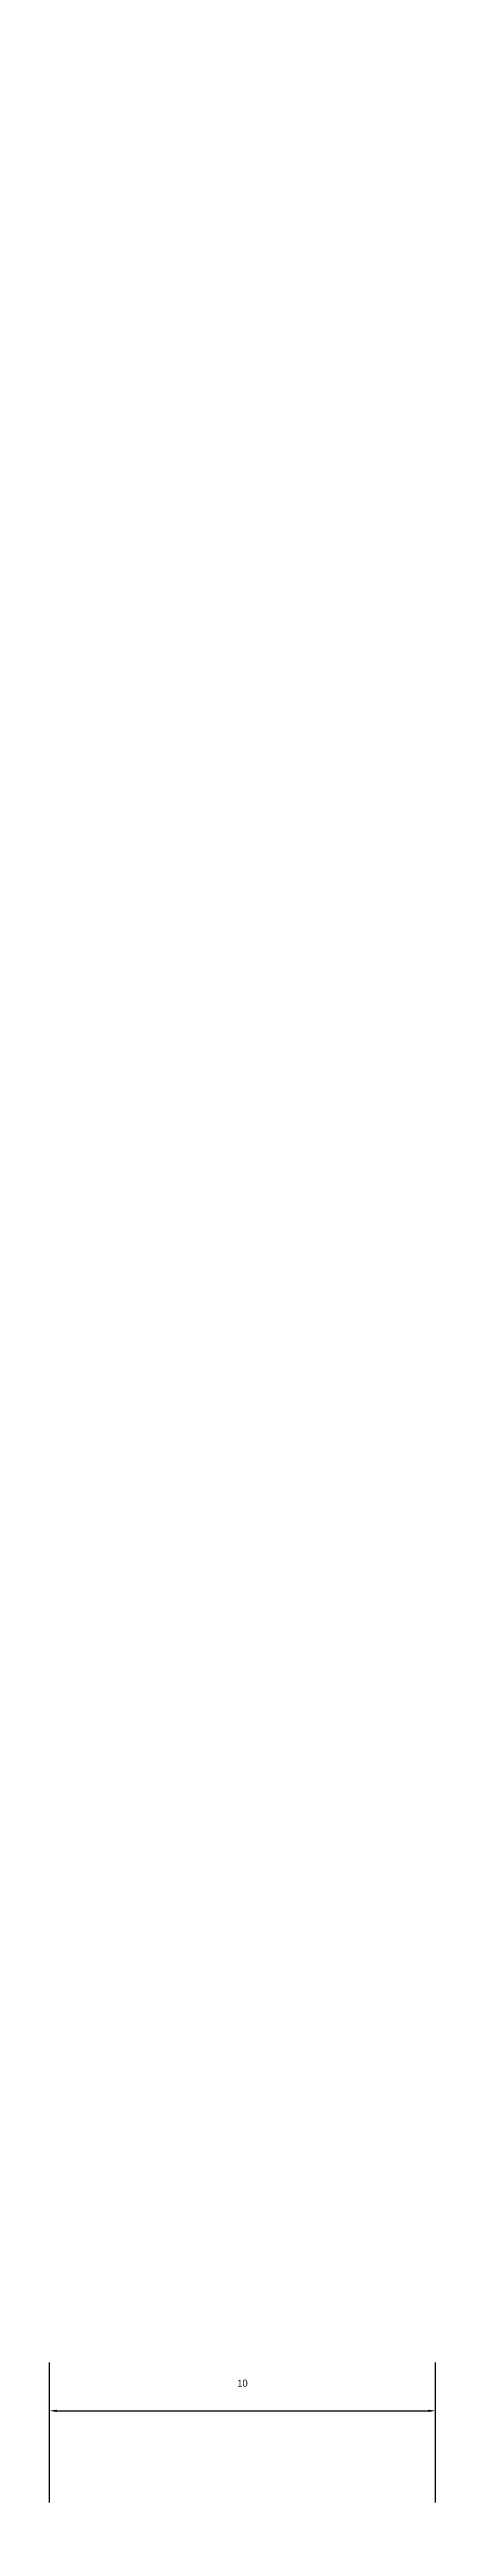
# Model space of a CAD drawing. Extents: x 0 to 10, y 0 to 64.2.
import ezdxf

# ---------------------------------------------------------------- set-up
doc = ezdxf.new("R2010")
doc.units = 0
doc.layers.add('VIPRS_G13', color=7, linetype='Continuous')
doc.dimstyles.get("Standard").update_dxf_attribs({"dimtxt": 0.18, "dimasz": 0.18, "dimexe": 1.25, "dimexo": 0.625, "dimtad": 1, "dimdsep": 46, "dimtxsty": 'Standard', "dimcen": 0.09, "dimadec": 0, "dimazin": 0, "dimtfac": 1, "dimtofl": 0, "dimtmove": 0, "dimatfit": 3, "dimfxl": 1, "dimarcsym": 0})

msp = doc.modelspace()

# ---------------------------------------------------------------- dimensions: what is measured, and where the dimension line sits
at = {"layer": 'VIPRS_G13'}
msp.add_linear_dim(base=(10, 3), p1=(0, 0), p2=(10, 0), dimstyle='Standard', override={"dimpost": '<>'}, dxfattribs=at).render()

doc.saveas('drawing.dxf')
